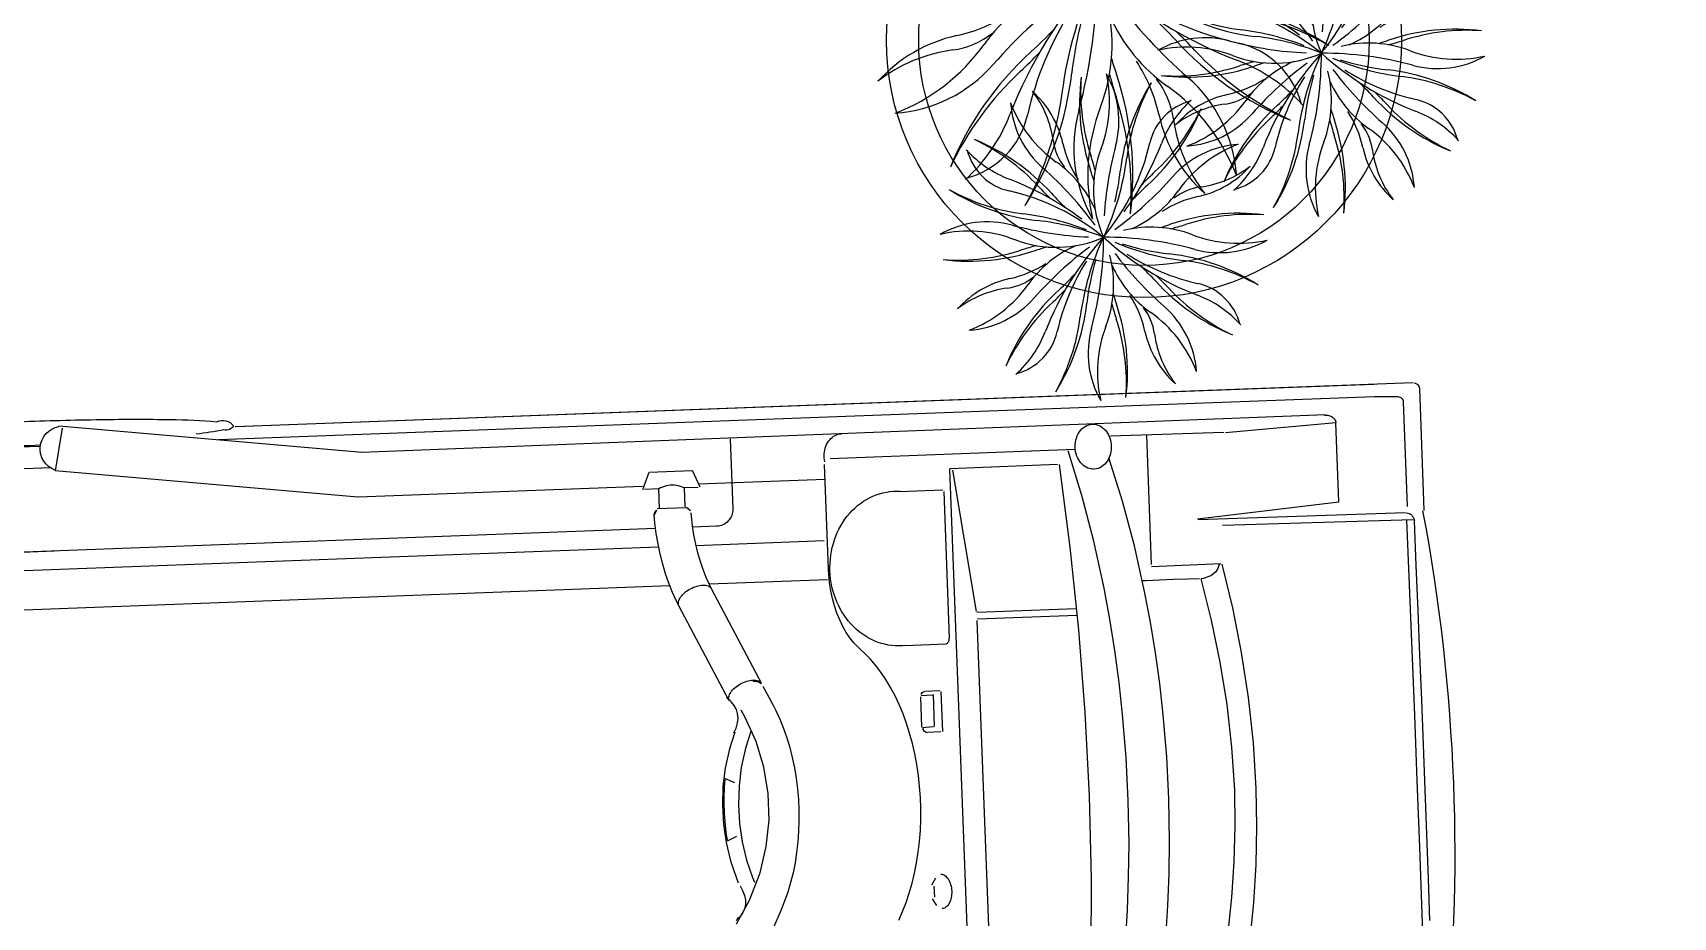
# Model space of a CAD drawing. Header units: metres. Extents: x 511.7 to 565.1, y 73.9 to 159.1.
# Drawn here: x 528.603 to 530.132, y 150.137 to 150.963 of the extents above; entities that cross this region are included whole.
import ezdxf

# ---------------------------------------------------------------- set-up
doc = ezdxf.new("R2010")
doc.units = ezdxf.units.M
doc.header["$MEASUREMENT"] = 0
doc.layers.get('0').update_dxf_attribs({"lineweight": 25})
for name, color, linetype in [('fixtures', 237, 'Continuous'), ('landscape', 84, 'Continuous'), ('SEXER', 5, 'Continuous')]:
    doc.layers.add(name, color=color, linetype=linetype)

# ---------------------------------------------------------------- blocks, each defined once
blk = doc.blocks.new('dsa')
at = {"color": 7}
for radius in [12, 10.5]:
    blk.add_circle((244.608, 299.687), radius, dxfattribs=at)
for centre, radius, start, end in [((241.47, 314.062), 4.444, 349.96324, 34.86976), ((239.408, 314.751), 6.001, 344.1751, 17.97364), ((253.839, 316.028), 9.887, 178.14911, 203.682), ((253.704, 316.566), 9.75, 181.28747, 203.02301), ((256.05, 311.89), 9.887, 153.0147, 178.54759), ((256.157, 312.434), 9.75, 156.15306, 177.88859), ((238.191, 312.222), 4.822, 12.69343, 42.99825), ((238.94, 311.814), 4.623, 17.51685, 53.08031), ((250.006, 313.232), 2.607, 109.32009, 172.40763), ((240.211, 318.297), 9.887, 317.40335, 342.93624), ((240.513, 318.762), 9.75, 318.06235, 339.79788), ((253.074, 312.147), 5.313, 137.42617, 164.07211), ((246.185, 317.482), 6.001, 205.9256, 239.72414), ((245.177, 315.556), 4.444, 189.02948, 233.936), ((234.577, 317.426), 13.923, 322.77529, 344.07211), ((237.052, 314.959), 10.461, 332.80572, 352.40763), ((252.219, 309.488), 4.444, 99.02948, 143.936), ((254.145, 308.48), 6.001, 115.9256, 149.72414), ((236.368, 303.548), 9.887, 47.40335, 72.93624), ((235.903, 303.85), 9.75, 48.06235, 69.79788), ((245.335, 313.831), 2.501, 192.69343, 223.80736), ((248.166, 314.726), 5.052, 197.51685, 218.27421), ((233.408, 307.941), 12.303, 19.64921, 23.02301), ((250.386, 311.64), 5.409, 164.1751, 199.79013), ((261.837, 310.457), 16.239, 169.96324, 185.13611), ((234.119, 313.247), 12.303, 339.81743, 357.88859), ((248.446, 315.717), 4.623, 287.51685, 323.08031), ((248.854, 316.467), 4.822, 282.69343, 312.99825), ((242.518, 316.411), 5.313, 227.42617, 254.07211), ((241.433, 313.342), 2.607, 199.32009, 262.40763), ((240.432, 307.628), 5.409, 29.19781, 59.72414), ((233.77, 307.226), 12.027, 21.28231, 23.682), ((234.143, 312.445), 12.027, 348.57548, 358.54759), ((235.499, 321.664), 16.239, 311.58381, 323.936), ((256.917, 304.024), 12.303, 138.06235, 142.01941), ((237.239, 297.914), 13.923, 52.77529, 74.07211), ((233.001, 298.836), 16.239, 42.05235, 53.936), ((256.343, 303.465), 12.027, 137.40335, 142.15761), ((244.291, 314.233), 5.409, 299.19781, 329.72414), ((251.358, 306.491), 5.052, 107.51685, 128.27421), ((250.463, 309.323), 2.501, 102.69343, 133.80736), ((242.231, 319.493), 9.75, 246.15306, 267.88859), ((242.775, 319.387), 9.887, 243.0147, 268.54759), ((239.706, 300.389), 10.461, 62.67408, 82.40763), ((250.641, 320.254), 12.303, 228.06235, 232.01941), ((251.2, 319.68), 12.027, 227.40335, 232.15761), ((252.691, 300.826), 9.887, 88.14911, 113.682), ((253.229, 300.961), 9.75, 91.28747, 113.02301), ((241.418, 297.456), 12.303, 72.46589, 87.88859), ((243.889, 320.895), 12.027, 291.28231, 293.682), ((244.604, 321.257), 12.303, 289.64921, 293.02301), ((240.603, 304.807), 4.444, 79.96324, 124.86976), ((244.208, 325.174), 16.239, 259.96324, 275.13611), ((242.22, 297.48), 12.027, 77.74697, 88.54759), ((254.276, 303.043), 10.461, 145.61534, 172.40763), ((257.209, 304.755), 12.303, 159.81743, 177.88859), ((251.2, 319.68), 12.027, 242.48853, 242.58602), ((250.641, 320.254), 12.303, 246.06354, 246.1335), ((234.985, 314.537), 12.027, 332.48853, 332.58602), ((234.411, 313.978), 12.303, 336.06354, 336.1335), ((248.303, 304.279), 5.409, 74.1751, 119.19781), ((240.942, 306.362), 5.409, 344.1751, 29.19781), ((240.687, 297.748), 12.303, 66.06354, 66.1335), ((240.128, 298.322), 12.027, 62.48853, 62.58602), ((249.108, 320.522), 12.027, 253.36492, 268.54759), ((256.343, 303.465), 12.027, 152.48853, 152.58602), ((256.917, 304.024), 12.303, 156.06354, 156.1335), ((251.622, 317.613), 10.461, 235.61534, 262.40763), ((247.12, 292.828), 16.239, 79.96324, 92.6782), ((251.414, 315.257), 6.001, 254.1751, 287.97364), ((250.725, 313.195), 4.444, 259.96324, 304.86976), ((239.914, 302.745), 6.001, 74.1751, 107.97364), ((243.025, 313.723), 5.409, 254.1751, 288.78661), ((246.724, 296.745), 12.303, 109.64921, 113.02301), ((247.037, 303.769), 5.409, 119.19781, 149.72414), ((247.439, 297.107), 12.027, 111.28231, 113.682), ((255.829, 296.338), 16.239, 131.03043, 143.936), ((258.327, 319.166), 16.239, 221.18276, 233.936), ((240.778, 304.376), 6.667, 349.96324, 34.86976), ((237.685, 305.41), 9.001, 344.1751, 17.97364), ((249.91, 320.546), 12.303, 253.86731, 267.88859), ((254.089, 320.088), 13.923, 238.19793, 254.07211), ((248.553, 298.615), 9.887, 63.0147, 88.54759), ((249.097, 298.508), 9.75, 66.15306, 87.88859), ((238.637, 317.176), 9.887, 268.14911, 293.682), ((238.099, 317.041), 9.75, 271.28747, 293.02301), ((239.931, 311.534), 5.052, 287.51685, 308.27421), ((256.751, 300.576), 13.923, 149.02618, 164.07211), ((259.331, 307.325), 14.831, 178.14911, 203.682), ((259.129, 308.133), 14.625, 181.28747, 203.02301), ((229.491, 307.545), 16.239, 349.96324, 1.62271), ((250.896, 310.374), 5.409, 209.19781, 239.72414), ((240.128, 298.322), 12.027, 47.40335, 52.15761), ((262.648, 301.118), 14.831, 153.0147, 178.54759), ((262.807, 301.935), 14.625, 156.15306, 177.88859), ((240.687, 297.748), 12.303, 48.06235, 52.01941), ((244.49, 306.569), 9.887, 178.14911, 203.682), ((244.356, 307.107), 9.75, 181.28747, 203.02301), ((232.121, 304.603), 4.444, 349.96324, 34.86976), ((230.06, 305.292), 6.001, 344.1751, 17.97364), ((246.701, 302.43), 9.887, 153.0147, 178.54759), ((246.808, 302.975), 9.75, 156.15306, 177.88859), ((242.843, 302.308), 4.623, 107.51685, 143.08031), ((240.826, 308.703), 2.501, 282.69343, 313.80736), ((234.985, 314.537), 12.027, 317.40335, 322.15761), ((257.185, 305.557), 12.027, 171.58798, 178.54759), ((254.96, 314.454), 9.887, 227.40335, 252.93624), ((255.426, 314.152), 9.75, 228.06235, 249.79788), ((253.581, 303.132), 3.911, 109.32009, 172.40763), ((249.895, 304.659), 2.607, 19.32009, 82.40763), ((248.81, 301.591), 5.313, 47.42617, 74.07211), ((258.184, 301.504), 7.969, 137.42617, 164.07211), ((228.842, 302.763), 4.822, 12.69343, 42.99825), ((229.591, 302.355), 4.623, 17.51685, 53.08031), ((240.657, 303.773), 2.607, 109.32009, 172.40763), ((230.862, 308.838), 9.887, 317.40335, 342.93624), ((231.164, 309.303), 9.75, 318.06235, 339.79788), ((243.725, 302.688), 5.313, 137.42617, 164.07211), ((242.436, 301.558), 4.822, 102.69343, 132.99825), ((237.183, 309.521), 6.001, 295.9256, 329.72414), ((239.109, 308.514), 4.444, 279.02948, 323.936), ((235.858, 301.617), 7.233, 12.69343, 42.99825), ((236.983, 301.005), 6.935, 17.51685, 53.08031), ((251.117, 299.705), 9.887, 137.40335, 162.93624), ((234.411, 313.978), 12.303, 318.06235, 322.01941), ((257.92, 310.061), 12.303, 199.64921, 203.02301), ((257.558, 310.776), 12.027, 201.28231, 203.682), ((237.489, 301.974), 9.887, 358.14911, 23.682), ((243.123, 303.299), 5.052, 17.51685, 38.27421), ((245.955, 304.194), 2.501, 12.69343, 43.80736), ((246.151, 302.446), 4.444, 9.02948, 53.936), ((238.889, 310.729), 14.831, 317.40335, 342.93624), ((239.342, 311.427), 14.625, 318.06235, 339.79788), ((236.836, 308.023), 6.001, 205.9256, 239.72414), ((235.828, 306.097), 4.444, 189.02948, 233.936), ((247.85, 309.506), 9.001, 205.9256, 239.72414), ((246.338, 306.617), 6.667, 189.02948, 233.936), ((250.815, 299.239), 9.75, 138.06235, 159.79788), ((235.278, 306.112), 9.887, 333.0147, 358.54759), ((235.172, 305.568), 9.75, 336.15306, 357.88859), ((237.624, 301.436), 9.75, 1.28747, 23.02301), ((245.144, 300.52), 6.001, 25.9256, 59.72414), ((242.87, 300.029), 4.444, 99.02948, 143.936), ((244.796, 299.021), 6.001, 115.9256, 149.72414), ((238.254, 305.855), 5.313, 317.42617, 344.07211), ((241.323, 304.77), 2.607, 289.32009, 352.40763), ((249.858, 303.94), 4.444, 169.96324, 214.86976), ((251.92, 303.251), 6.001, 164.1751, 197.97364), ((252.349, 306.211), 4.623, 197.51685, 233.08031), ((253.099, 305.803), 4.822, 192.69343, 222.99825), ((235.986, 304.372), 2.501, 192.69343, 223.80736), ((238.818, 305.267), 5.052, 197.51685, 218.27421), ((241.037, 302.18), 5.409, 164.1751, 199.79013), ((252.488, 300.998), 16.239, 169.96324, 185.13611), ((225.228, 307.967), 13.923, 322.77529, 344.07211), ((227.703, 305.5), 10.461, 332.80572, 352.40763), ((230.438, 309.422), 20.884, 322.77529, 344.07211), ((234.15, 305.722), 15.691, 332.80572, 352.40763), ((256.901, 297.516), 6.667, 99.02948, 143.936), ((259.79, 296.004), 9.001, 115.9256, 149.72414), ((233.169, 306.952), 5.313, 227.42617, 254.07211), ((232.084, 303.883), 2.607, 199.32009, 262.40763), ((227.019, 294.089), 9.887, 47.40335, 72.93624), ((226.554, 294.391), 9.75, 48.06235, 69.79788), ((231.083, 298.169), 5.409, 29.19781, 59.72414), ((224.059, 298.482), 12.303, 19.64921, 23.02301), ((224.77, 303.788), 12.303, 339.81743, 357.88859), ((239.098, 306.258), 4.623, 287.51685, 323.08031), ((239.505, 307.008), 4.822, 282.69343, 312.99825), ((246.575, 304.03), 3.752, 192.69343, 223.80736), ((250.822, 305.373), 7.577, 197.51685, 218.27421), ((254.151, 300.743), 8.113, 164.1751, 199.79013), ((271.328, 298.969), 24.359, 169.96324, 185.13611), ((223.652, 289.377), 16.239, 42.05235, 53.936), ((224.422, 297.767), 12.027, 21.28231, 23.682), ((224.794, 302.986), 12.027, 348.57548, 358.54759), ((226.15, 312.205), 16.239, 311.58381, 323.936), ((233.125, 288.605), 14.831, 47.40335, 72.93624), ((232.426, 289.058), 14.625, 48.06235, 69.79788), ((246.994, 294.006), 12.027, 137.40335, 142.15761), ((234.943, 304.774), 5.409, 299.19781, 329.72414), ((247.569, 294.565), 12.303, 138.06235, 142.01941), ((241.115, 299.864), 2.501, 102.69343, 133.80736), ((228.685, 295.196), 18.455, 19.64921, 23.02301), ((229.751, 303.154), 18.455, 339.81743, 357.88859), ((251.242, 306.86), 6.935, 287.51685, 323.08031), ((251.854, 307.984), 7.233, 282.69343, 312.99825), ((227.891, 288.455), 13.923, 52.77529, 74.07211), ((230.358, 290.93), 10.461, 62.67408, 82.40763), ((241.292, 310.795), 12.303, 228.06235, 232.01941), ((241.852, 310.22), 12.027, 227.40335, 232.15761), ((242.35, 307.9), 7.969, 227.42617, 254.07211), ((240.722, 303.297), 3.911, 199.32009, 262.40763), ((242.01, 297.032), 5.052, 107.51685, 128.27421), ((239.221, 294.726), 8.113, 29.19781, 59.72414), ((229.228, 294.122), 18.04, 21.28231, 23.682), ((229.787, 301.951), 18.04, 348.57548, 358.54759), ((231.821, 315.78), 24.359, 311.58381, 323.936), ((263.949, 289.32), 18.455, 138.06235, 142.01941), ((232.882, 310.034), 9.75, 246.15306, 267.88859), ((233.427, 309.928), 9.887, 243.0147, 268.54759), ((243.342, 291.367), 9.887, 88.14911, 113.682), ((243.881, 291.502), 9.75, 91.28747, 113.02301), ((228.074, 281.537), 24.359, 42.05235, 53.936), ((263.087, 288.481), 18.04, 137.40335, 142.15761), ((245.01, 304.633), 8.113, 299.19781, 329.72414), ((254.267, 297.268), 3.752, 102.69343, 133.80736), ((231.254, 295.348), 4.444, 79.96324, 124.86976), ((232.07, 287.997), 12.303, 72.46589, 87.88859), ((232.871, 288.021), 12.027, 77.74697, 88.54759), ((238.954, 294.82), 5.409, 74.1751, 119.19781), ((234.54, 311.436), 12.027, 291.28231, 293.682), ((235.256, 311.798), 12.303, 289.64921, 293.02301), ((234.432, 280.154), 20.884, 52.77529, 74.07211), ((242.065, 305.798), 6.001, 254.1751, 287.97364), ((241.376, 303.736), 4.444, 259.96324, 304.86976), ((254.534, 313.665), 18.455, 228.06235, 232.01941), ((255.61, 293.02), 7.577, 107.51685, 128.27421), ((230.565, 293.286), 6.001, 74.1751, 107.97364), ((234.859, 315.715), 16.239, 259.96324, 275.13611), ((233.677, 304.264), 5.409, 254.1751, 288.78661), ((237.688, 294.31), 5.409, 119.19781, 149.72414), ((246.48, 286.878), 16.239, 131.03043, 143.936), ((244.928, 293.584), 10.461, 145.61534, 172.40763), ((247.861, 295.296), 12.303, 159.81743, 177.88859), ((241.919, 312.524), 14.625, 246.15306, 267.88859), ((242.736, 312.364), 14.831, 243.0147, 268.54759), ((241.852, 310.22), 12.027, 242.48853, 242.58602), ((241.292, 310.795), 12.303, 246.06354, 246.1335), ((225.637, 305.078), 12.027, 332.48853, 332.58602), ((225.062, 304.519), 12.303, 336.06354, 336.1335), ((231.594, 296.903), 5.409, 344.1751, 29.19781), ((231.339, 288.288), 12.303, 66.06354, 66.1335), ((230.779, 288.863), 12.027, 62.48853, 62.58602), ((239.759, 311.063), 12.027, 253.36492, 268.54759), ((246.994, 294.006), 12.027, 152.48853, 152.58602), ((247.569, 294.565), 12.303, 156.06354, 156.1335), ((242.273, 308.154), 10.461, 235.61534, 262.40763), ((248.979, 309.707), 16.239, 221.18276, 233.936), ((237.772, 283.369), 16.239, 79.96324, 92.6782), ((240.561, 311.087), 12.303, 253.86731, 267.88859), ((239.204, 289.156), 9.887, 63.0147, 88.54759), ((238.132, 283.867), 15.691, 62.67408, 82.40763), ((255.373, 312.803), 18.04, 227.40335, 232.15761), ((257.609, 284.523), 14.831, 88.14911, 113.682), ((258.417, 284.725), 14.625, 91.28747, 113.02301), ((229.289, 307.717), 9.887, 268.14911, 293.682), ((228.75, 307.582), 9.75, 271.28747, 293.02301), ((237.375, 287.286), 12.303, 109.64921, 113.02301), ((238.091, 287.648), 12.027, 111.28231, 113.682), ((247.403, 291.117), 13.923, 149.02618, 164.07211), ((220.142, 298.086), 16.239, 349.96324, 1.62271), ((241.547, 300.915), 5.409, 209.19781, 239.72414), ((244.74, 310.629), 13.923, 238.19793, 254.07211), ((230.779, 288.863), 12.027, 47.40335, 52.15761), ((239.749, 289.049), 9.75, 66.15306, 87.88859), ((230.582, 302.075), 5.052, 287.51685, 308.27421), ((225.637, 305.078), 12.027, 317.40335, 322.15761), ((247.837, 296.098), 12.027, 171.58798, 178.54759), ((231.339, 288.288), 12.303, 48.06235, 52.01941), ((245.611, 304.995), 9.887, 227.40335, 252.93624), ((240.546, 295.2), 2.607, 19.32009, 82.40763), ((240.7, 279.467), 18.455, 72.46589, 87.88859), ((241.903, 279.503), 18.04, 77.74697, 88.54759), ((251.027, 289.703), 8.113, 74.1751, 119.19781), ((244.406, 314.626), 18.04, 291.28231, 293.682), ((245.479, 315.169), 18.455, 289.64921, 293.02301), ((255.694, 306.169), 9.001, 254.1751, 287.97364), ((254.66, 303.076), 6.667, 259.96324, 304.86976), ((233.495, 292.849), 4.623, 107.51685, 143.08031), ((233.087, 292.099), 4.822, 102.69343, 132.99825), ((227.834, 300.062), 6.001, 295.9256, 329.72414), ((231.478, 299.244), 2.501, 282.69343, 313.80736), ((241.769, 290.246), 9.887, 137.40335, 162.93624), ((225.062, 304.519), 12.303, 318.06235, 322.01941), ((239.477, 290.494), 6.667, 79.96324, 124.86976), ((248.209, 301.317), 12.027, 201.28231, 203.682), ((233.775, 293.84), 5.052, 17.51685, 38.27421), ((246.077, 304.693), 9.75, 228.06235, 249.79788), ((244.885, 321.045), 24.359, 259.96324, 275.13611), ((239.461, 292.132), 5.313, 47.42617, 74.07211), ((259.987, 287.848), 15.691, 145.61534, 172.40763), ((264.387, 290.416), 18.455, 159.81743, 177.88859), ((255.373, 312.803), 18.04, 242.48853, 242.58602), ((254.534, 313.665), 18.455, 246.06354, 246.1335), ((231.051, 305.089), 18.04, 332.48853, 332.58602), ((230.189, 304.25), 18.455, 336.06354, 336.1335), ((239.986, 292.827), 8.113, 344.1751, 29.19781), ((239.603, 279.905), 18.455, 66.06354, 66.1335), ((238.764, 280.767), 18.04, 62.48853, 62.58602), ((252.235, 314.067), 18.04, 253.36492, 268.54759), ((263.087, 288.481), 18.04, 152.48853, 152.58602), ((263.949, 289.32), 18.455, 156.06354, 156.1335), ((256.005, 309.703), 15.691, 235.61534, 262.40763), ((249.253, 272.525), 24.359, 79.96324, 92.6782), ((229.761, 299.055), 4.444, 279.02948, 323.936), ((241.466, 289.78), 9.75, 138.06235, 159.79788), ((225.93, 296.653), 9.887, 333.0147, 358.54759), ((238.444, 287.401), 9.001, 74.1751, 107.97364), ((248.571, 300.601), 12.303, 199.64921, 203.02301), ((228.14, 292.515), 9.887, 358.14911, 23.682), ((236.606, 294.735), 2.501, 12.69343, 43.80736), ((235.795, 291.061), 6.001, 25.9256, 59.72414), ((236.802, 292.987), 4.444, 9.02948, 53.936), ((243.111, 303.868), 8.113, 254.1751, 288.78661), ((249.128, 288.937), 8.113, 119.19781, 149.72414), ((262.316, 277.79), 24.359, 131.03043, 143.936), ((266.064, 312.033), 24.359, 221.18276, 233.936), ((253.437, 314.103), 18.455, 253.86731, 267.88859), ((251.402, 281.206), 14.831, 63.0147, 88.54759), ((225.823, 296.109), 9.75, 336.15306, 357.88859), ((236.529, 309.047), 14.831, 268.14911, 293.682), ((235.721, 308.845), 14.625, 271.28747, 293.02301), ((240.509, 294.481), 4.444, 169.96324, 214.86976), ((242.571, 293.792), 6.001, 164.1751, 197.97364), ((228.275, 291.977), 9.75, 1.28747, 23.02301), ((243.001, 296.752), 4.623, 197.51685, 233.08031), ((243.75, 296.344), 4.822, 192.69343, 222.99825), ((248.658, 278.401), 18.455, 109.64921, 113.02301), ((249.732, 278.944), 18.04, 111.28231, 113.682), ((222.809, 294.601), 24.359, 349.96324, 1.62271), ((259.706, 313.416), 20.884, 238.19793, 254.07211), ((252.219, 281.046), 14.625, 66.15306, 87.88859), ((228.905, 296.396), 5.313, 317.42617, 344.07211), ((231.974, 295.311), 2.607, 289.32009, 352.40763), ((238.469, 300.585), 7.577, 287.51685, 308.27421), ((263.699, 284.148), 20.884, 149.02618, 164.07211), ((254.917, 298.844), 8.113, 209.19781, 239.72414), ((238.764, 280.767), 18.04, 47.40335, 52.15761), ((239.603, 279.905), 18.455, 48.06235, 52.01941), ((231.051, 305.089), 18.04, 317.40335, 322.15761), ((264.35, 291.619), 18.04, 171.58798, 178.54759), ((261.013, 304.965), 14.831, 227.40335, 252.93624), ((261.711, 304.512), 14.625, 228.06235, 249.79788), ((253.415, 290.273), 3.911, 19.32009, 82.40763), ((242.837, 286.746), 6.935, 107.51685, 143.08031), ((234.347, 297.566), 9.001, 295.9256, 329.72414), ((239.812, 296.338), 3.752, 282.69343, 313.80736), ((255.248, 282.841), 14.831, 137.40335, 162.93624), ((230.189, 304.25), 18.455, 318.06235, 322.01941), ((264.909, 299.448), 18.04, 201.28231, 203.682), ((243.257, 288.232), 7.577, 17.51685, 38.27421), ((251.788, 285.67), 7.969, 47.42617, 74.07211), ((242.226, 285.621), 7.233, 102.69343, 132.99825), ((237.236, 296.054), 6.667, 279.02948, 323.936), ((265.453, 298.375), 18.455, 199.64921, 203.02301), ((234.806, 286.245), 14.831, 358.14911, 23.682), ((247.505, 289.575), 3.752, 12.69343, 43.80736), ((247.799, 286.953), 6.667, 9.02948, 53.936), ((254.795, 282.143), 14.625, 138.06235, 159.79788), ((231.49, 292.452), 14.831, 333.0147, 358.54759), ((246.288, 284.064), 9.001, 25.9256, 59.72414), ((231.33, 291.635), 14.625, 336.15306, 357.88859), ((256.452, 288.16), 9.001, 164.1751, 197.97364), ((235.009, 285.437), 14.625, 1.28747, 23.02301), ((235.954, 292.066), 7.969, 317.42617, 344.07211), ((240.556, 290.438), 3.911, 289.32009, 352.40763), ((253.36, 289.194), 6.667, 169.96324, 214.86976), ((257.097, 292.6), 6.935, 197.51685, 233.08031), ((258.221, 291.989), 7.233, 192.69343, 222.99825)]:
    blk.add_arc(centre, radius, start, end)
blk = doc.blocks.new('fgsdd')
at = {"layer": 'fixtures'}
for p, q in [((10026.007, 8978.165), (10029.942, 8947.439)), ((10025.91, 8970.974), (10028.036, 8954.373)), ((10021.676, 8965.912), (10021.334, 8969.781)), ((10035.936, 8968.63), (10036.269, 8969.629)), ((10006.178, 8966.151), (10005.798, 8969.231)), ((10037.947, 8969.463), (10037.448, 8968.31)), ((10037.622, 8968.541), (10037.648, 8968.747)), ((10037.648, 8968.747), (10037.716, 8968.947)), ((10037.716, 8968.947), (10037.825, 8969.138)), ((10037.825, 8969.138), (10037.974, 8969.317)), ((10014.034, 8968.063), (10014.021, 8966.322)), ((10017.963, 8968.332), (10018.001, 8966.833)), ((10019.815, 8968.738), (10019.858, 8967.202)), ((10030.29, 8968.209), (10030.165, 8967.773)), ((10030.433, 8968.626), (10030.29, 8968.209)), ((10035.702, 8967.783), (10035.812, 8968.224)), ((10035.812, 8968.224), (10035.936, 8968.63)), ((10037.448, 8968.31), (10037.071, 8966.998)), ((10037.639, 8968.329), (10037.622, 8968.541)), ((10037.698, 8968.117), (10037.639, 8968.329)), ((10037.808, 8967.889), (10037.698, 8968.117)), ((10015.083, 8967.826), (10015.059, 8966.184)), ((10028.725, 8967.784), (10028.959, 8967.486)), ((10028.862, 8967.409), (10028.927, 8966.899)), ((10030.057, 8967.322), (10029.967, 8966.856)), ((10030.165, 8967.773), (10030.057, 8967.322)), ((10035.54, 8966.862), (10035.611, 8967.328)), ((10035.611, 8967.328), (10035.702, 8967.783)), ((10037.401, 8967.253), (10037.296, 8967.458)), ((10037.747, 8966.468), (10037.401, 8967.253)), ((10037.947, 8967.687), (10037.808, 8967.889)), ((10038.147, 8967.348), (10038.041, 8967.553)), ((10038.493, 8966.563), (10038.147, 8967.348)), ((10018.001, 8966.833), (10018.079, 8965.329)), ((10019.858, 8967.202), (10019.94, 8965.66)), ((10029.04, 8966.849), (10028.89, 8966.501)), ((10029.967, 8966.856), (10029.897, 8966.377)), ((10035.488, 8966.386), (10035.54, 8966.862)), ((10037.071, 8966.998), (10036.89, 8965.759)), ((10038.025, 8965.643), (10037.747, 8966.468)), ((10038.77, 8965.739), (10038.493, 8966.563)), ((10005.775, 8966.436), (10006.018, 8964.501)), ((10006.564, 8963.063), (10006.178, 8966.151)), ((10014.021, 8966.322), (10014.073, 8964.55)), ((10015.059, 8966.184), (10015.098, 8964.514)), ((10022.119, 8962.052), (10021.676, 8965.912)), ((10029.845, 8965.888), (10029.812, 8965.389)), ((10029.897, 8966.377), (10029.845, 8965.888)), ((10035.446, 8965.413), (10035.457, 8965.902)), ((10035.457, 8965.902), (10035.488, 8966.386)), ((10036.89, 8965.759), (10036.873, 8964.512)), ((10038.974, 8964.889), (10038.77, 8965.739)), ((10018.079, 8965.329), (10018.194, 8963.823)), ((10019.94, 8965.66), (10020.061, 8964.117)), ((10029.812, 8965.389), (10029.799, 8964.884)), ((10035.455, 8964.919), (10035.446, 8965.413)), ((10038.229, 8964.794), (10038.025, 8965.643)), ((10038.722, 8965.66), (10038.298, 8965.391)), ((10006.018, 8964.501), (10006.278, 8962.438)), ((10014.073, 8964.55), (10014.193, 8962.779)), ((10015.098, 8964.514), (10015.204, 8962.844)), ((10029.799, 8964.884), (10029.805, 8964.374)), ((10029.805, 8964.374), (10029.831, 8963.861)), ((10035.483, 8964.424), (10035.455, 8964.919)), ((10035.531, 8963.928), (10035.483, 8964.424)), ((10036.873, 8964.512), (10037.021, 8963.282)), ((10038.356, 8963.928), (10038.229, 8964.794)), ((10039.102, 8964.023), (10038.974, 8964.889)), ((10018.194, 8963.823), (10018.403, 8961.868)), ((10020.061, 8964.117), (10020.275, 8962.113)), ((10029.831, 8963.861), (10029.876, 8963.347)), ((10035.598, 8963.435), (10035.531, 8963.928)), ((10035.685, 8962.945), (10035.598, 8963.435)), ((10038.407, 8963.054), (10038.356, 8963.928)), ((10039.153, 8963.149), (10039.102, 8964.023)), ((10006.956, 8959.974), (10006.564, 8963.063)), ((10014.193, 8962.779), (10014.382, 8961.014)), ((10015.204, 8962.844), (10015.38, 8961.181)), ((10029.876, 8963.347), (10029.94, 8962.835)), ((10029.94, 8962.835), (10030.023, 8962.325)), ((10035.79, 8962.461), (10035.685, 8962.945)), ((10037.021, 8963.282), (10037.333, 8962.079)), ((10038.38, 8962.188), (10038.407, 8963.054)), ((10038.615, 8962.923), (10039.092, 8962.77)), ((10039.126, 8962.283), (10039.153, 8963.149)), ((10006.278, 8962.438), (10006.54, 8960.373)), ((10018.403, 8961.868), (10018.675, 8959.919)), ((10020.275, 8962.113), (10020.554, 8960.114)), ((10022.663, 8958.208), (10022.119, 8962.052)), ((10030.023, 8962.325), (10030.124, 8961.821)), ((10035.914, 8961.985), (10035.79, 8962.461)), ((10036.056, 8961.518), (10035.914, 8961.985)), ((10037.333, 8962.079), (10037.805, 8960.916)), ((10038.264, 8961.274), (10038.38, 8962.188)), ((10039.009, 8961.37), (10039.126, 8962.283)), ((10015.38, 8961.181), (10015.684, 8959.202)), ((10030.124, 8961.821), (10030.244, 8961.325)), ((10030.244, 8961.325), (10030.381, 8960.837)), ((10036.215, 8961.063), (10036.056, 8961.518)), ((10038.083, 8960.475), (10038.264, 8961.274)), ((10038.828, 8960.57), (10039.009, 8961.37)), ((10006.54, 8960.373), (10006.804, 8958.303)), ((10014.382, 8961.014), (10014.701, 8958.913)), ((10030.381, 8960.837), (10030.536, 8960.361)), ((10030.536, 8960.361), (10030.707, 8959.898)), ((10036.392, 8960.621), (10036.215, 8961.063)), ((10036.585, 8960.194), (10036.392, 8960.621)), ((10037.805, 8960.916), (10038.428, 8959.813)), ((10038.789, 8960.376), (10038.74, 8960.128)), ((10038.873, 8960.606), (10038.789, 8960.376)), ((10042.451, 8954.041), (10092.505, 8960.432)), ((10007.343, 8956.952), (10006.956, 8959.974)), ((10018.675, 8959.919), (10019.011, 8957.984)), ((10020.554, 8960.114), (10020.896, 8958.131)), ((10029.18, 8959.677), (10029.417, 8957.822)), ((10029.265, 8959.701), (10029.871, 8959.782)), ((10029.625, 8959.503), (10030.136, 8959.591)), ((10030.707, 8959.898), (10030.894, 8959.45)), ((10036.794, 8959.784), (10036.585, 8960.194)), ((10037.019, 8959.393), (10036.794, 8959.784)), ((10038.428, 8959.813), (10038.622, 8959.527)), ((10038.74, 8960.128), (10038.737, 8959.907)), ((10038.737, 8959.907), (10038.774, 8959.698)), ((10038.774, 8959.698), (10038.85, 8959.505)), ((10014.701, 8958.913), (10015.118, 8956.828)), ((10015.684, 8959.202), (10016.086, 8957.239)), ((10029.78, 8958.001), (10029.595, 8959.482)), ((10030.162, 8959.562), (10030.342, 8958.158)), ((10030.894, 8959.45), (10031.095, 8959.019)), ((10031.095, 8959.019), (10031.311, 8958.606)), ((10037.145, 8959.193), (10037.019, 8959.393)), ((10037.718, 8958.311), (10037.145, 8959.193)), ((10038.85, 8959.505), (10038.966, 8959.329)), ((10038.966, 8959.329), (10039.12, 8959.171)), ((10039.12, 8959.171), (10039.309, 8959.036)), ((10039.218, 8959.134), (10041.948, 8954.93)), ((10039.309, 8959.036), (10039.366, 8959.003)), ((10006.804, 8958.303), (10007.069, 8956.234)), ((10020.896, 8958.131), (10021.193, 8956.661)), ((10023.305, 8954.385), (10022.663, 8958.208)), ((10030.335, 8958.088), (10029.798, 8958.02)), ((10031.311, 8958.606), (10031.541, 8958.213)), ((10031.541, 8958.213), (10031.782, 8957.842)), ((10040.517, 8954.001), (10037.787, 8958.204)), ((10092.09, 8958.506), (10043.137, 8952.276)), ((10019.011, 8957.984), (10019.304, 8956.55)), ((10029.479, 8957.797), (10030.179, 8957.886)), ((10031.782, 8957.842), (10032.035, 8957.494)), ((10032.035, 8957.494), (10032.298, 8957.17)), ((10007.733, 8953.932), (10007.343, 8956.952)), ((10015.118, 8956.828), (10015.628, 8954.765)), ((10016.086, 8957.239), (10016.58, 8955.297)), ((10019.304, 8956.55), (10019.63, 8955.13)), ((10021.193, 8956.661), (10021.524, 8955.204)), ((10032.298, 8957.17), (10032.571, 8956.872)), ((10032.571, 8956.872), (10032.851, 8956.601)), ((10032.851, 8956.601), (10033.139, 8956.357)), ((10007.069, 8956.234), (10007.338, 8954.151)), ((10029.395, 8955.608), (10031.299, 8955.851)), ((10033.139, 8956.357), (10033.34, 8956.206)), ((10033.34, 8956.206), (10033.457, 8956.117)), ((10033.457, 8956.117), (10033.672, 8955.929)), ((10033.672, 8955.929), (10033.877, 8955.714)), ((10043.351, 8951.442), (10082.268, 8956.394)), ((10082.518, 8956.432), (10071.187, 8954.985)), ((10016.58, 8955.297), (10017.16, 8953.383)), ((10019.63, 8955.13), (10019.991, 8953.725)), ((10021.524, 8955.204), (10021.89, 8953.763)), ((10030.134, 8948.516), (10029.264, 8955.316)), ((10033.877, 8955.714), (10034.073, 8955.473)), ((10034.073, 8955.473), (10034.257, 8955.208)), ((10034.257, 8955.208), (10034.427, 8954.921)), ((10015.628, 8954.765), (10016.223, 8952.73)), ((10024.049, 8950.576), (10023.305, 8954.385)), ((10023.434, 8953.728), (10028.039, 8954.317)), ((10034.427, 8954.921), (10034.584, 8954.615)), ((10034.584, 8954.615), (10034.725, 8954.291)), ((10034.725, 8954.291), (10034.849, 8953.952)), ((10041.948, 8954.93), (10042.074, 8954.73)), ((10042.074, 8954.73), (10042.299, 8954.339)), ((10042.299, 8954.339), (10042.508, 8953.929)), ((10007.338, 8954.151), (10007.608, 8952.073)), ((10008.129, 8950.921), (10007.733, 8953.932)), ((10019.991, 8953.725), (10020.385, 8952.338)), ((10021.89, 8953.763), (10022.288, 8952.34)), ((10023.494, 8953.418), (10028.079, 8954.005)), ((10028.107, 8953.956), (10029.801, 8947.499)), ((10034.849, 8953.952), (10034.957, 8953.601)), ((10034.957, 8953.601), (10035.047, 8953.241)), ((10035.155, 8953.11), (10040.636, 8953.81)), ((10040.637, 8953.809), (10040.517, 8954.001)), ((10040.821, 8953.484), (10040.637, 8953.809)), ((10040.995, 8953.139), (10040.821, 8953.484)), ((10042.508, 8953.929), (10042.701, 8953.502)), ((10042.701, 8953.502), (10042.878, 8953.06)), ((10016.223, 8952.73), (10016.898, 8950.733)), ((10017.16, 8953.383), (10017.82, 8951.503)), ((10035.047, 8953.241), (10035.118, 8952.873)), ((10035.118, 8952.873), (10035.157, 8952.607)), ((10041.157, 8952.774), (10040.995, 8953.139)), ((10041.306, 8952.391), (10041.157, 8952.774)), ((10042.878, 8953.06), (10043.037, 8952.605)), ((10092.818, 8952.782), (10072.268, 8950.167)), ((10007.608, 8952.073), (10007.881, 8949.994)), ((10020.385, 8952.338), (10021.05, 8950.257)), ((10022.288, 8952.34), (10022.96, 8950.206)), ((10035.157, 8952.607), (10035.777, 8947.762)), ((10041.42, 8952.058), (10035.475, 8951.301)), ((10041.442, 8951.994), (10041.306, 8952.391)), ((10041.563, 8951.583), (10041.442, 8951.994)), ((10043.037, 8952.605), (10043.179, 8952.138)), ((10043.179, 8952.138), (10043.303, 8951.662)), ((10071.679, 8951.13), (10083.011, 8952.577)), ((10017.175, 8951.131), (10017.384, 8951.327)), ((10017.384, 8951.327), (10017.72, 8951.48)), ((10017.72, 8951.48), (10017.82, 8951.503)), ((10017.885, 8951.513), (10018.438, 8951.579)), ((10018.438, 8951.579), (10019.097, 8951.66)), ((10019.097, 8951.66), (10019.741, 8951.744)), ((10019.741, 8951.744), (10020.358, 8951.827)), ((10020.358, 8951.827), (10020.546, 8951.854)), ((10040.534, 8951.083), (10041.652, 8951.226)), ((10041.668, 8951.162), (10041.563, 8951.583)), ((10041.756, 8950.732), (10041.668, 8951.162)), ((10043.303, 8951.662), (10043.408, 8951.178)), ((10043.408, 8951.178), (10043.473, 8950.82)), ((10044.146, 8949.537), (10057.296, 8951.215)), ((10057.31, 8951.228), (10071.476, 8951.257)), ((10071.324, 8949.247), (10071.476, 8951.257)), ((10071.476, 8951.257), (10071.476, 8951.223)), ((10008.53, 8947.925), (10008.129, 8950.921)), ((10020.175, 8951.134), (10016.971, 8950.709)), ((10017.046, 8950.769), (10017.081, 8950.961)), ((10017.081, 8950.961), (10017.175, 8951.131)), ((10020.577, 8948.046), (10020.203, 8951.057)), ((10024.891, 8946.794), (10024.049, 8950.576)), ((10041.787, 8950.562), (10041.756, 8950.732)), ((10041.869, 8950.412), (10041.815, 8950.48)), ((10041.815, 8950.48), (10042.028, 8950.343)), ((10041.943, 8950.364), (10041.869, 8950.412)), ((10042.008, 8950.349), (10043.359, 8950.522)), ((10043.26, 8950.493), (10043.376, 8949.586)), ((10043.385, 8950.577), (10043.474, 8950.819)), ((10043.442, 8950.646), (10043.385, 8950.577)), ((10043.473, 8950.73), (10043.442, 8950.646)), ((10043.474, 8950.819), (10043.473, 8950.73)), ((10007.881, 8949.994), (10008.156, 8947.923)), ((10021.05, 8950.257), (10021.789, 8948.231)), ((10022.96, 8950.206), (10023.706, 8948.127)), ((10040.27, 8946.969), (10039.856, 8950.207)), ((10042.028, 8950.343), (10041.943, 8950.364)), ((10042.204, 8949.436), (10042.093, 8950.311)), ((10043.376, 8949.586), (10044.027, 8949.67)), ((10044.112, 8949.675), (10043.886, 8948.853)), ((10008.218, 8947.888), (10017.052, 8948.946)), ((10064.026, 8949.118), (10010.532, 8942.31)), ((10057.316, 8949.112), (10012.733, 8943.353)), ((10035.689, 8948.453), (10041.543, 8949.201)), ((10041.459, 8949.337), (10041.884, 8948.597)), ((10041.554, 8949.353), (10042.204, 8949.436)), ((10042.205, 8949.436), (10042.205, 8949.436)), ((10042.205, 8949.436), (10042.24, 8949.424)), ((10042.24, 8949.424), (10042.327, 8949.398)), ((10042.327, 8949.398), (10042.47, 8949.366)), ((10042.47, 8949.366), (10042.662, 8949.348)), ((10042.662, 8949.348), (10042.857, 8949.363)), ((10042.857, 8949.363), (10043.023, 8949.406)), ((10043.023, 8949.406), (10043.168, 8949.466)), ((10043.168, 8949.466), (10043.292, 8949.533)), ((10043.292, 8949.533), (10043.364, 8949.578)), ((10043.364, 8949.578), (10043.376, 8949.586)), ((10071.487, 8949.157), (10057.3, 8949.11)), ((10018.195, 8948.765), (10008.605, 8947.573)), ((10063.286, 8948.447), (10008.784, 8941.509)), ((10063.298, 8948.452), (10010.604, 8941.745)), ((10018.232, 8948.736), (10011.741, 8947.363)), ((10021.789, 8948.231), (10022.598, 8946.271)), ((10023.706, 8948.127), (10024.522, 8946.116)), ((10032.179, 8948.698), (10030.178, 8948.442)), ((10041.914, 8948.605), (10043.867, 8948.855)), ((10008.472, 8941.751), (10007.765, 8947.414)), ((10011.741, 8947.363), (10012.207, 8943.701)), ((10020.945, 8945.057), (10020.577, 8948.046)), ((10035.538, 8947.462), (10024.22, 8946.011)), ((10024.956, 8946.8), (10029.942, 8947.439)), ((10009.167, 8942.445), (10008.55, 8947.291)), ((10017.37, 8944.607), (10022.612, 8945.26)), ((10012.207, 8943.701), (10017.3, 8944.631)), ((10010.532, 8942.311), (10009.437, 8942.22))]:
    blk.add_line(p, q, dxfattribs=at)
at = {"layer": 'fixtures', "extrusion": (0, 0, -1)}
for centre, major_axis, start_param, end_param in [((10091.617, 8971.069), (61.571, 61.571), 3.65197, 3.945442), ((10037.698, 8969.288), (0.172, 0.172), 1.108312, 1.373502), ((10029.372, 8967.219), (0.908, 0.908), 3.796604, 4.038176), ((10029.045, 8967.263), (-0.675, 0.675), 5.601205, 5.896236), ((10028.676, 8967.425), (0.39, 0.39), 4.314047, 4.739958), ((10028.518, 8967.591), (0.228, 0.228), -1.539626, -0.931344), ((10029.373, 8967.211), (-0.908, 0.908), 5.13186, 5.373432), ((10029.067, 8967.086), (0.675, 0.675), 3.273799, 3.568831), ((10028.752, 8966.837), (0.39, 0.39), 2.859282, 3.285192), ((10028.64, 8966.636), (-0.228, 0.228), 3.818195, 4.426476), ((10027.127, 8962.706), (8.455, 8.455), 0.538973, 0.777081), ((10029.885, 8959.577), (-0.158, 0.158), 0.788194, 2.336917), ((10038.708, 8959.017), (-0.391, 0.391), 2.463025, 2.880501), ((10038.976, 8959.011), (-0.168, 0.168), 1.899505, 2.048173), ((10038.98, 8958.988), (0.197, 0.197), 0.236073, 0.892302), ((10030.174, 8958.034), (-0.104, 0.104), 2.229612, 3.778335), ((10038.022, 8958.367), (0.202, 0.202), 2.622103, 3.319044), ((10038.034, 8958.417), (0.206, 0.206), 2.582522, 3.201921), ((10038.107, 8958.673), (-0.426, 0.426), 3.771163, 4.196457), ((10038.107, 8958.715), (0.423, 0.423), 2.205205, 2.589669), ((10038.043, 8959.215), (-0.812, 0.812), 3.53414, 3.789762), ((10037.899, 8959.593), (1.098, 1.098), 1.762123, 1.970822), ((10037.928, 8959.566), (-1.071, 1.071), 3.12633, 3.338612), ((10038.257, 8959.259), (0.753, 0.753), 1.294656, 1.563712), ((10031.851, 8953.106), (1.971, 1.971), -0.998641, -0.53099), ((10031.76, 8952.803), (-2.195, 2.195), 1.043556, 1.478956), ((10029.71, 8955.369), (-0.309, 0.309), 5.367475, 5.606928), ((10029.6, 8955.384), (0.231, 0.231), 4.028585, 4.320079), ((10029.475, 8955.438), (-0.134, 0.134), 5.879767, 6.298549), ((10029.42, 8955.495), (0.0781, 0.0781), -1.552861, -0.953505), ((10031.419, 8952.389), (-2.574, 2.574), 1.478213, 1.869771), ((10040.653, 8955.368), (1.077, 1.077), 1.561564, 1.77496), ((10040.977, 8955.062), (0.761, 0.761), 1.300388, 1.569836), ((10041.432, 8954.815), (0.395, 0.395), 0.897253, 1.315716), ((10041.709, 8954.784), (0.198, 0.198), 0.236674, 0.897688), ((10031.058, 8952.184), (2.867, 2.867), 0.295891, 0.660196), ((10040.716, 8954.13), (0.168, 0.168), 3.290075, 3.350917), ((10040.755, 8954.169), (-0.206, 0.206), 4.18751, 4.83098), ((10040.835, 8954.461), (-0.421, 0.421), 3.790783, 4.192013), ((10040.78, 8954.986), (0.793, 0.793), 1.972668, 2.234726), ((10040.634, 8955.381), (-1.091, 1.091), 3.339913, 3.551346), ((10031.061, 8952.17), (2.866, 2.866), 0.65658, 1.022855), ((10031.465, 8952.06), (2.571, 2.571), 1.01973, 1.413667), ((10071.219, 8950.205), (-0.742, 0.742), 1.03288, 3.669113), ((10040.633, 8950.307), (0.554, 0.554), 3.800165, 5.371218), ((10094.399, 8784.288), (-118.308, 118.308), 0.652763, 0.677187), ((10031.899, 8951.742), (-2.191, 2.191), 2.98375, 3.422024), ((10032.059, 8951.474), (-1.97, 1.97), 3.425902, 3.896259), ((10067.657, 8935.92), (-9.403, 9.403), 0.491931, 0.590798), ((10052.839, 9109.068), (-114.023, 114.023), 3.799529, 3.823164), ((10063.732, 8948.284), (-0.265, 0.265), 5.887361, 7.276511), ((10063.845, 8948.813), (0.424, 0.424), 1.791677, 3.225551), ((10064.116, 8975.426), (-19.177, 19.177), 3.845246, 3.925158), ((10059.343, 9045.023), (-68.504, 68.504), 3.821423, 3.854798), ((10008.556, 8947.99), (0.287, 0.287), 3.396369, 3.759646), ((10008.554, 8947.989), (0.285, 0.285), 3.032113, 3.396732), ((10008.55, 8947.984), (0.281, 0.281), 2.664038, 3.032308), ((10008.548, 8947.978), (-0.276, 0.276), 3.862358, 4.234752), ((10034.54, 8947.248), (-0.917, 0.917), 2.045881, 2.336202), ((10023.448, 8946.015), (0.629, 0.629), 4.394172, 4.84131), ((10023.337, 8946.155), (0.503, 0.503), -1.437535, -0.918803), ((10023.329, 8946.164), (-0.496, 0.496), 0.661516, 1.092703), ((10023.288, 8946.044), (0.585, 0.585), -0.474518, -0.08842), ((10023.156, 8945.884), (0.732, 0.732), -0.089585, 0.243011), ((10034.959, 8947.068), (0.588, 0.588), 1.393594, 1.784179), ((10034.786, 8947.19), (-0.738, 0.738), 2.629882, 2.965702), ((10034.603, 8947.245), (0.873, 0.873), 0.762097, 1.062191), ((10023.806, 8945.875), (-0.903, 0.903), 5.368821, 5.658574), ((10023.657, 8945.903), (0.797, 0.797), 4.084634, 4.39981), ((10022.984, 8945.778), (-0.875, 0.875), 1.811598, 2.15821), ((10022.937, 8945.761), (0.91, 0.91), 0.582295, 0.919814), ((10035.032, 8946.96), (0.496, 0.496), 1.78783, 2.225179), ((10023.806, 8945.871), (-0.903, 0.903), 5.082258, 5.372011), ((10023.67, 8945.807), (-0.797, 0.797), 4.770226, 5.085401), ((10023.496, 8945.645), (0.629, 0.629), 2.75793, 3.205067), ((10023.313, 8945.613), (0.62, 0.62), 1.280717, 1.716803), ((10023.096, 8945.734), (-0.796, 0.796), 2.485561, 2.854788), ((10012.513, 8943.741), (0.218, 0.218), 3.291291, 3.794913), ((10012.581, 8943.795), (-0.279, 0.279), 4.428308, 4.85573), ((10012.656, 8943.928), (0.387, 0.387), 2.517269, 2.86086), ((10012.681, 8944.062), (-0.483, 0.483), 3.797021, 4.093188), ((10009.433, 8942.491), (0.191, 0.191), 3.399423, 3.754266), ((10009.438, 8942.493), (-0.195, 0.195), 4.621025, 4.971246), ((10009.435, 8942.49), (-0.192, 0.192), 4.267963, 4.622071), ((10009.431, 8942.478), (0.183, 0.183), 2.332889, 2.697792), ((10008.744, 8941.789), (-0.191, 0.191), 4.97022, 5.325063), ((10008.749, 8941.791), (-0.195, 0.195), 4.621025, 4.971246), ((10008.746, 8941.787), (-0.192, 0.192), 4.267963, 4.622071), ((10008.742, 8941.776), (0.183, 0.183), 2.332889, 2.697792)]:
    blk.add_ellipse(centre, major_axis=major_axis, ratio=1, start_param=start_param, end_param=end_param, dxfattribs=at)

msp = doc.modelspace()

# ---------------------------------------------------------------- hatches: boundary and pattern name
h = msp.add_hatch()
h.set_pattern_fill('ANGLE', color=256, scale=0.22)
h.set_pattern_definition([(0, (-147.6533, 48.98411), (0, 0.0605), [0.044, -0.0165]), (90, (-147.6533, 48.98411), (-0.0605, 4e-18), [0.044, -0.0165])])
h.paths.add_polyline_path([(561.9448, 159.0335), (561.4948, 159.0335), (561.4948, 158.6835), (561.9448, 158.6835)])
h.paths.add_polyline_path([(561.9459, 154.4754), (561.5959, 154.4754), (561.5959, 154.0254), (561.9459, 154.0254)])
h.paths.add_polyline_path([(560.1513, 134.4713), (559.8013, 134.4713), (559.8013, 134.0213), (560.1513, 134.0213), (560.1513, 134.0216)])
h.paths.add_polyline_path([(514.2405, 124.2734), (513.7905, 124.2734), (513.7905, 123.9234), (514.2405, 123.9234)])
h.paths.add_polyline_path([(513.9461, 124.0974, -1), (513.8461, 124.0974, -1)], flags=16)
h.paths.add_polyline_path([(514.0302, 134.372), (513.7944, 134.372), (513.7941, 133.922), (514.0302, 133.922)])
h.paths.add_polyline_path([(514.1441, 134.372), (514.0302, 134.372), (514.0302, 133.922), (514.1441, 133.922)])
h.paths.add_polyline_path([(520.1781, 154.0348), (519.944, 154.0348), (519.944, 153.5848), (520.1781, 153.5848)])
h.paths.add_polyline_path([(520.294, 154.0348), (520.1781, 154.0348), (520.1781, 153.5848), (520.294, 153.5848)])

# ---------------------------------------------------------------- linework, layer by layer
at = {"layer": 'SEXER', "extrusion": (0, 0, -1)}
for centre, start_param, end_param in [((529.5916, 150.5832), 1.721061, 2.223338), ((529.5914, 150.5832), 2.234857, 2.75359)]:
    msp.add_ellipse(centre, major_axis=(-0.0109, -0.0091), ratio=1, start_param=start_param, end_param=end_param, dxfattribs=at)

# ---------------------------------------------------------------- block references
at = {"xscale": 0.019999999999999993, "yscale": 0.019999999999999993, "zscale": 0.019999999999999993, "rotation": 174.87859352088338}
msp.add_blockref('fgsdd', (745.2302, 310.8835), dxfattribs=at)
at = {"layer": 'landscape', "xscale": 0.019999999999999993, "yscale": 0.019999999999999993, "zscale": 0.019999999999999993, "rotation": 174.87859352088338}
msp.add_blockref('dsa', (535.0467, 156.4886), dxfattribs=at)

doc.saveas('drawing.dxf')
